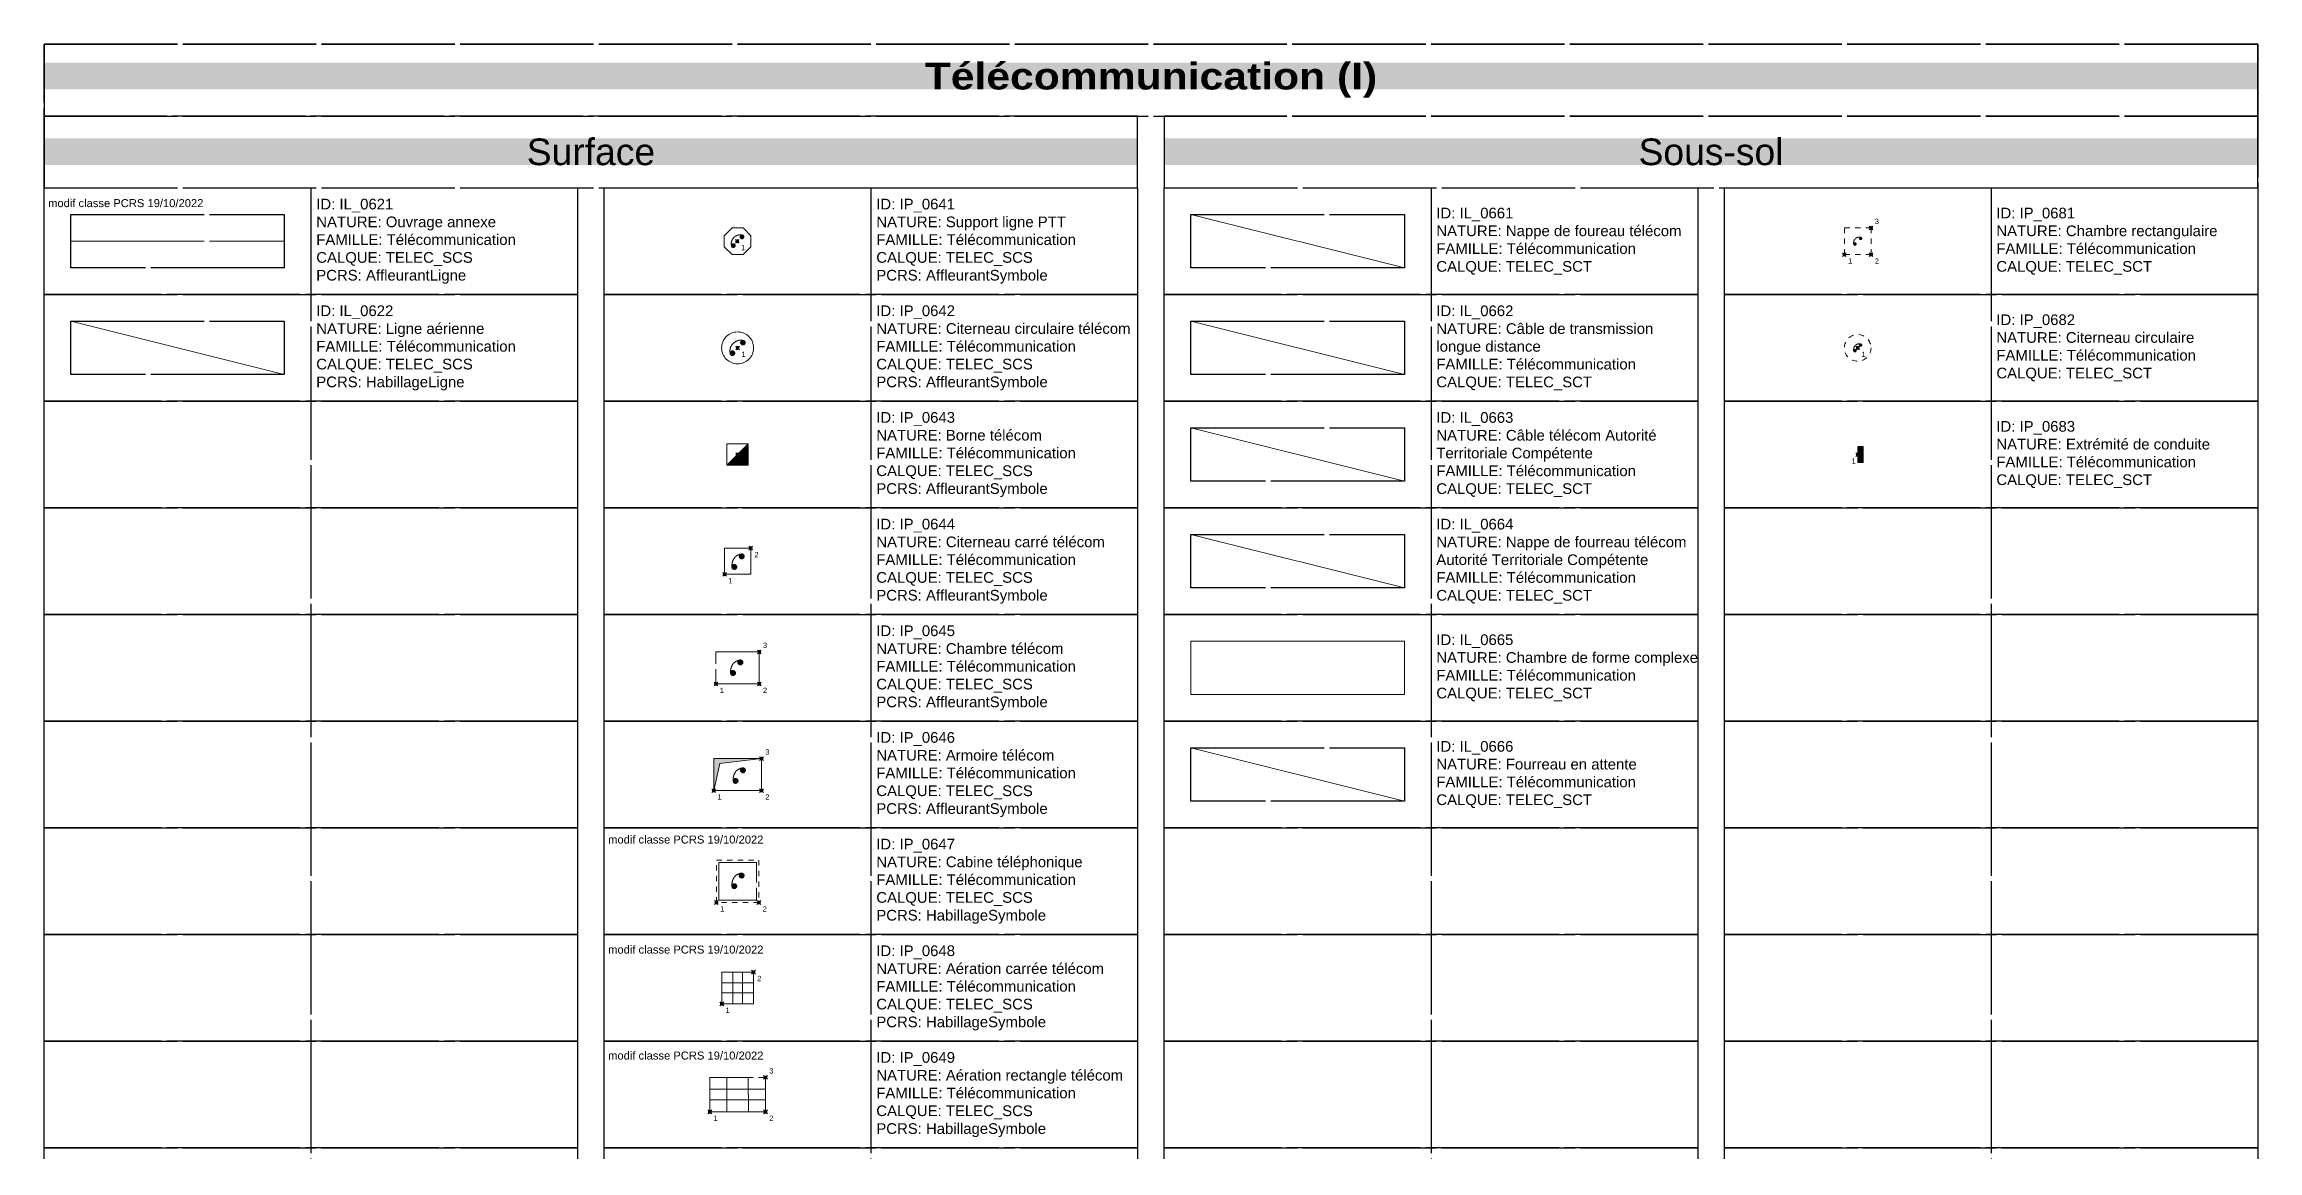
# Model space of a CAD drawing. Header units: metres. Extents: x 3067 to 3319, y 1703 to 1914.
# Drawn here: x 3193.05 to 3234.55, y 1832.51 to 1853.25 of the extents above; entities that cross this region are included whole.
import ezdxf

# ---------------------------------------------------------------- set-up
doc = ezdxf.new("R2010")
doc.units = ezdxf.units.M
for name, pattern in [('IL_0621', [2.5, 2.5, 0]), ('Socle_Continu', [2.5, 2.5, 0]), ('Socle_Discontinu', [0.075, 0.05, -0.025])]:
    doc.linetypes.add(name, pattern=pattern)
doc.layers.get('0').update_dxf_attribs({"lineweight": 30})
for name, color, linetype, lineweight in [('1', 7, 'Socle_Continu', 30), ('2', 7, 'Socle_Continu', 30), ('3_sens et nbr de points', 7, 'Socle_Continu', 5), ('TELEC_SCS', 3, 'Socle_Continu', 13), ('TELEC_SCT', 3, 'Socle_Continu', 13)]:
    doc.layers.add(name, color=color, linetype=linetype, lineweight=lineweight)
doc.styles.get("Standard").update_dxf_attribs({"font": 'arial.ttf'})
doc.linetypes.add('IL_0622', pattern='A,3.5,-0.254,["@",Standard,S=0.254,R=0,X=-0.15,Y=-0.127],-0.254', length=4.008)
doc.linetypes.add('IL_0661', pattern='A,3,-0.1,0.1,-0.1,0.1,-0.381,["|@|",Standard,S=0.254,R=0,X=-0.254,Y=-0.127],-0.381,0.1,-0.1,0.1,-0.1', length=4.562)
doc.linetypes.add('IL_0662', pattern='A,0.5,-0.25,0.5,-0.25,0.5,-0.25,["@",Standard,S=0.254,R=0,X=-0.2,Y=-0.127],-0.25,0.5,-0.25,0.5,-0.25,0.5', length=4.5)
doc.linetypes.add('IL_0663', pattern='A,3,-0.2,0.2,-0.381,["atr",Standard,S=0.254,R=0,X=-0.2,Y=-0.1],-0.381,0.2,-0.2', length=4.562)
doc.linetypes.add('IL_0664', pattern='A,3,-0.2,0.2,-0.508,["|atr|",Standard,S=0.254,R=0,X=-0.35,Y=-0.1],-0.508,0.2,-0.2', length=4.816)
doc.linetypes.add('IL_0665', pattern='A,0.2,0,["/",Standard,S=0.254,R=0,X=0,Y=0]', length=0.2)
doc.linetypes.add('IL_0666', pattern='A,4,-0.254,["| |",Standard,S=0.254,R=0,X=-0.127,Y=-0.1],-0.254', length=4.508)

# ---------------------------------------------------------------- blocks, each defined once
blk = doc.blocks.new('IP_0683')
at = {"layer": 'TELEC_SCT', "linetype": 'Socle_Continu'}
blk.add_hatch(color=256, dxfattribs=at).paths.add_polyline_path([(0.1, 0.15), (0.1, -0.15), (0, -0.15), (0, 0.15)])
for p, q in [((0, -0.15), (0, 0.15)), ((0, 0.15), (0.1, 0.15)), ((0.1, 0.15), (0.1, -0.15)), ((0.1, -0.15), (0, -0.15))]:
    blk.add_line(p, q, dxfattribs=at)
at = {"layer": 'TELEC_SCT', "linetype": 'Socle_Continu', "flags": 9}
for tag, p in [('ID', (0.832, 0.045)), ('NATURE', (0.832, -0.277)), ('FAMILLE', (0.832, -0.598)), ('CALQUE', (0.832, -0.919))]:
    blk.add_attdef(tag, p, '', height=0.2, dxfattribs=at)
blk = doc.blocks.new('IP_0681')
at = {"layer": 'TELEC_SCT', "linetype": 'Socle_Discontinu'}
h = blk.add_hatch(color=256, dxfattribs=at)
edge = h.paths.add_edge_path()
edge.add_ellipse((0.198, 0.197), major_axis=(-0.0164, 0.0164), ratio=1, start_angle=179.0978, end_angle=359.0978, ccw=False)
edge.add_ellipse((0.198, 0.197), major_axis=(0.0164, 0.0164), ratio=1, start_angle=89.0978, end_angle=269.0978, ccw=False)
h = blk.add_hatch(color=256, dxfattribs=at)
edge = h.paths.add_edge_path()
edge.add_ellipse((0.304, 0.303), major_axis=(-0.0164, 0.0164), ratio=1, start_angle=179.1533, end_angle=359.1533, ccw=False)
edge.add_ellipse((0.304, 0.303), major_axis=(-0.0164, 0.0164), ratio=1, start_angle=-0.8467, end_angle=179.1533, ccw=False)
blk.add_lwpolyline([(0, 0), (0.5, 0), (0.5, 0.5), (0, 0.5)], close=True, dxfattribs=at)
for points in [[(0.304, 0.326, 0.04668), (0.283, 0.328, 0.098491), (0.241, 0.32, 0.098491), (0.205, 0.296, 0.098491), (0.181, 0.26, 0.098491), (0.173, 0.218, 0.04668), (0.175, 0.197, 0.098491)], [(0.182, 0.214, 0.003937), (0.182, 0.213, 0.098491), (0.177, 0.206, 0.098491), (0.175, 0.197, 0.098491), (0.177, 0.188, 0.098491), (0.182, 0.181, 0.098491), (0.189, 0.176, 0.098491), (0.198, 0.174, 0.098491), (0.207, 0.176, 0.094518), (0.214, 0.18, 0.098491)], [(0.288, 0.319, 0.003694), (0.287, 0.319, 0.098491), (0.282, 0.312, 0.098491), (0.281, 0.303, 0.098491), (0.282, 0.294, 0.098491), (0.287, 0.287, 0.098491), (0.295, 0.282, 0.098491), (0.304, 0.28, 0.098491), (0.313, 0.282, 0.094763), (0.32, 0.286, 0.098491)], [(0.32, 0.286, 0.003694), (0.32, 0.287, 0.098491), (0.325, 0.294, 0.098491), (0.327, 0.303, 0.098491), (0.325, 0.312, 0.098491), (0.32, 0.319, 0.098491), (0.313, 0.324, 0.098491), (0.304, 0.326, 0.098491), (0.295, 0.324, 0.094763), (0.288, 0.319, 0.098491)]]:
    blk.add_lwpolyline(points, format="xyb", dxfattribs=at)
blk.add_lwpolyline([(0.182, 0.213, 0.098491), (0.177, 0.206, 0.098491), (0.175, 0.197, 0.098491), (0.177, 0.188, 0.098491), (0.182, 0.181, 0.098491), (0.189, 0.176, 0.098491), (0.198, 0.174, 0.098491), (0.207, 0.176, 0.098491), (0.214, 0.181, 0.098491), (0.219, 0.188, 0.098491), (0.221, 0.197, 0.098491), (0.219, 0.206, 0.098491), (0.214, 0.213, 0.098491), (0.207, 0.219, 0.098491), (0.198, 0.22, 0.098491), (0.189, 0.219, 0.098491)], format="xyb", close=True, dxfattribs=at)
at = {"layer": 'TELEC_SCT', "linetype": 'Socle_Discontinu', "flags": 9}
for tag, p in [('ID', (0.943, 0.351)), ('NATURE', (0.943, 0.03)), ('CALQUE', (0.943, -0.612)), ('FAMILLE', (0.943, -0.291))]:
    blk.add_attdef(tag, p, '', height=0.2, dxfattribs=at)
blk = doc.blocks.new('IP_0644')
at = {"layer": 'TELEC_SCS', "linetype": 'Socle_Continu'}
h = blk.add_hatch(color=256, dxfattribs=at)
edge = h.paths.add_edge_path()
edge.add_ellipse((0.183, 0.138), major_axis=(0.0324, 0.0324), ratio=1, start_angle=-44.959, end_angle=135.041, ccw=False)
edge.add_ellipse((0.183, 0.138), major_axis=(0.0324, 0.0324), ratio=1, start_angle=135.041, end_angle=315.041, ccw=False)
h = blk.add_hatch(color=256, dxfattribs=at)
edge = h.paths.add_edge_path()
edge.add_ellipse((0.321, 0.337), major_axis=(-0.0325, 0.0325), ratio=1, start_angle=-134.959, end_angle=45.041, ccw=False)
edge.add_ellipse((0.321, 0.337), major_axis=(0.0325, 0.0325), ratio=1, start_angle=135.041, end_angle=315.041, ccw=False)
at = {"layer": 'TELEC_SCS', "linetype": 'Socle_Continu', "flags": 128}
blk.add_lwpolyline([(0, 0.49), (0.489, 0.49), (0.49, 0), (0, 0)], close=True, dxfattribs=at)
at = {"layer": 'TELEC_SCS', "linetype": 'Socle_Continu'}
for points in [[(0.147, 0.233, 0.062521), (0.136, 0.143, 0.003745), (0.136, 0.138, 0.098491)], [(0.229, 0.138, 0.098311), (0.226, 0.155, 0.098491), (0.216, 0.17, 0.098491), (0.201, 0.18, 0.098491), (0.183, 0.184, 0.098491), (0.166, 0.18, 0.098491), (0.151, 0.17, 0.098491), (0.141, 0.155, 0.098491), (0.138, 0.138, 0.000179), (0.138, 0.138, 0.098491)], [(0.138, 0.138, 0.098311), (0.141, 0.12, 0.098491), (0.151, 0.105, 0.098491), (0.166, 0.095, 0.098491), (0.183, 0.092, 0.098491), (0.201, 0.095, 0.098491), (0.216, 0.105, 0.098491), (0.226, 0.12, 0.098491), (0.229, 0.138, 0.000179), (0.229, 0.138, 0.098491)], [(0.182, 0.306, 0.059478), (0.157, 0.262, 0.035459), (0.147, 0.233, 0.098491)], [(0.239, 0.356, 0.070816), (0.198, 0.325, 0.035655), (0.182, 0.306, 0.098491)], [(0.319, 0.383, 0.060394), (0.262, 0.367, 0.025244), (0.239, 0.356, 0.098491)], [(0.367, 0.337, 0.098311), (0.363, 0.354, 0.098491), (0.354, 0.369, 0.098491), (0.339, 0.379, 0.098491), (0.321, 0.383, 0.098491), (0.303, 0.379, 0.098491), (0.289, 0.369, 0.098491), (0.279, 0.354, 0.098491), (0.275, 0.337, 0.000179), (0.275, 0.337, 0.098491)], [(0.275, 0.337, 0.098311), (0.279, 0.319, 0.098491), (0.289, 0.304, 0.098491), (0.303, 0.294, 0.098491), (0.321, 0.291, 0.098491), (0.339, 0.294, 0.098491), (0.354, 0.304, 0.098491), (0.363, 0.319, 0.098491), (0.367, 0.337, 0.000179), (0.367, 0.337, 0.098491)]]:
    blk.add_lwpolyline(points, format="xyb", dxfattribs=at)
at = {"layer": 'TELEC_SCS', "linetype": 'Socle_Continu', "flags": 9}
for tag, p in [('ID', (0.969, 0.878)), ('NATURE', (0.969, 0.557)), ('FAMILLE', (0.969, 0.236)), ('CALQUE', (0.969, -0.086)), ('PCRS', (0.969, -0.407))]:
    blk.add_attdef(tag, p, '', height=0.2, dxfattribs=at)
blk = doc.blocks.new('IP_0643')
at = {"layer": 'TELEC_SCS', "linetype": 'Socle_Continu'}
blk.add_hatch(color=256, dxfattribs=at).paths.add_polyline_path([(0.2, 0.2), (0.2, -0.2), (-0.2, -0.2)])
at = {"layer": 'TELEC_SCS', "linetype": 'Socle_Continu', "flags": 128}
blk.add_lwpolyline([(0.2, 0.2), (0.2, -0.2), (-0.2, -0.2)], dxfattribs=at)
blk.add_lwpolyline([(0.2, 0.2), (-0.2, 0.2), (-0.2, -0.2)], close=True, dxfattribs=at)
at = {"layer": 'TELEC_SCS', "linetype": 'Socle_Continu', "flags": 9}
for tag, p in [('NATURE', (0.795, 0.264)), ('ID', (0.795, 0.585)), ('FAMILLE', (0.795, -0.058)), ('CALQUE', (0.795, -0.379)), ('PCRS', (0.795, -0.7))]:
    blk.add_attdef(tag, p, '', height=0.2, dxfattribs=at)
blk = doc.blocks.new('IP_0641')
at = {"layer": 'TELEC_SCS', "linetype": 'Socle_Continu'}
h = blk.add_hatch(color=256, dxfattribs=at)
edge = h.paths.add_edge_path()
edge.add_ellipse((0.09, 0.082), major_axis=(0.0254, 0.0254), ratio=1, start_angle=269.1533, end_angle=449.1533, ccw=False)
edge.add_ellipse((0.09, 0.082), major_axis=(0.0254, 0.0254), ratio=1, start_angle=89.1533, end_angle=269.1533, ccw=False)
h = blk.add_hatch(color=256, dxfattribs=at)
edge = h.paths.add_edge_path()
edge.add_ellipse((-0.074, -0.082), major_axis=(0.0254, 0.0254), ratio=1, start_angle=269.0978, end_angle=449.0978, ccw=False)
edge.add_ellipse((-0.074, -0.082), major_axis=(0.0254, 0.0254), ratio=1, start_angle=89.0978, end_angle=269.0978, ccw=False)
at = {"layer": 'TELEC_SCS', "linetype": 'Socle_Continu', "flags": 128}
blk.add_lwpolyline([(0.109, -0.25), (0.257, -0.102), (0.257, 0.102), (0.109, 0.25), (-0.094, 0.25), (-0.243, 0.102), (-0.243, -0.102), (-0.094, -0.25)], close=True, dxfattribs=at)
at = {"layer": 'TELEC_SCS', "linetype": 'Socle_Continu'}
for points in [[(0.09, 0.118, 0.04668), (0.058, 0.121, 0.098491), (-0.007, 0.108, 0.098491), (-0.063, 0.071, 0.098491), (-0.1, 0.015, 0.098491), (-0.113, -0.05, 0.04668), (-0.11, -0.082, 0.098491)], [(0.065, 0.108, 0.003694), (0.065, 0.107, 0.098491), (0.057, 0.096, 0.098491), (0.054, 0.082, 0.098491), (0.057, 0.068, 0.098491), (0.065, 0.057, 0.098491), (0.076, 0.049, 0.098491), (0.09, 0.046, 0.098491), (0.104, 0.049, 0.094763), (0.115, 0.056, 0.098491)], [(0.115, 0.056, 0.003694), (0.115, 0.057, 0.098491), (0.123, 0.068, 0.098491), (0.126, 0.082, 0.098491), (0.123, 0.096, 0.098491), (0.115, 0.107, 0.098491), (0.104, 0.115, 0.098491), (0.09, 0.118, 0.098491), (0.076, 0.115, 0.094763), (0.065, 0.108, 0.098491)], [(-0.099, -0.056, 0.003937), (-0.1, -0.057, 0.098491), (-0.107, -0.068, 0.098491), (-0.11, -0.082, 0.098491), (-0.107, -0.096, 0.098491), (-0.1, -0.107, 0.098491), (-0.088, -0.115, 0.098491), (-0.074, -0.118, 0.098491), (-0.06, -0.115, 0.094518), (-0.049, -0.108, 0.098491)], [(-0.049, -0.108, 0.003937), (-0.049, -0.107, 0.098491), (-0.041, -0.096, 0.098491), (-0.038, -0.082, 0.098491), (-0.041, -0.068, 0.098491), (-0.049, -0.057, 0.098491), (-0.06, -0.049, 0.098491), (-0.074, -0.046, 0.098491), (-0.088, -0.049, 0.094518), (-0.099, -0.056, 0.098491)]]:
    blk.add_lwpolyline(points, format="xyb", dxfattribs=at)
at = {"layer": 'TELEC_SCS', "linetype": 'Socle_Continu', "flags": 9}
for tag, p in [('NATURE', (0.795, 0.248)), ('ID', (0.795, 0.57)), ('FAMILLE', (0.795, -0.073)), ('CALQUE', (0.795, -0.394)), ('PCRS', (0.795, -0.715))]:
    blk.add_attdef(tag, p, '', height=0.2, dxfattribs=at)
blk = doc.blocks.new('IP_0642')
at = {"layer": 'TELEC_SCS', "linetype": 'Socle_Continu'}
h = blk.add_hatch(color=256, dxfattribs=at)
edge = h.paths.add_edge_path()
edge.add_ellipse((0.099, 0.098), major_axis=(-0.0305, 0.0305), ratio=1, start_angle=179.1533, end_angle=359.1533, ccw=False)
edge.add_ellipse((0.099, 0.098), major_axis=(-0.0305, 0.0305), ratio=1, start_angle=-0.8467, end_angle=179.1533, ccw=False)
h = blk.add_hatch(color=256, dxfattribs=at)
edge = h.paths.add_edge_path()
edge.add_ellipse((-0.097, -0.098), major_axis=(-0.0305, 0.0305), ratio=1, start_angle=179.0978, end_angle=359.0978, ccw=False)
edge.add_ellipse((-0.097, -0.098), major_axis=(0.0305, 0.0305), ratio=1, start_angle=89.0978, end_angle=269.0978, ccw=False)
for points in [[(0.099, 0.142, 0.04668), (0.061, 0.145, 0.098491), (-0.017, 0.129, 0.098491), (-0.084, 0.085, 0.098491), (-0.129, 0.018, 0.098491), (-0.144, -0.06, 0.04668), (-0.141, -0.098, 0.098491)], [(0.069, 0.129, 0.003694), (0.069, 0.129, 0.098491), (0.06, 0.115, 0.098491), (0.056, 0.098, 0.098491), (0.06, 0.082, 0.098491), (0.069, 0.068, 0.098491), (0.083, 0.059, 0.098491), (0.099, 0.055, 0.098491), (0.116, 0.059, 0.094763), (0.129, 0.068, 0.098491)], [(0.129, 0.068, 0.003694), (0.13, 0.068, 0.098491), (0.139, 0.082, 0.098491), (0.142, 0.098, 0.098491), (0.139, 0.115, 0.098491), (0.13, 0.129, 0.098491), (0.116, 0.138, 0.098491), (0.099, 0.142, 0.098491), (0.083, 0.138, 0.094763), (0.069, 0.129, 0.098491)], [(-0.127, -0.068, 0.003937), (-0.128, -0.068, 0.098491), (-0.137, -0.082, 0.098491), (-0.141, -0.098, 0.098491), (-0.137, -0.115, 0.098491), (-0.128, -0.129, 0.098491), (-0.114, -0.138, 0.098491), (-0.097, -0.142, 0.098491), (-0.081, -0.138, 0.094518), (-0.068, -0.129, 0.098491)]]:
    blk.add_lwpolyline(points, format="xyb", dxfattribs=at)
blk.add_lwpolyline([(-0.128, -0.068, 0.098491), (-0.137, -0.082, 0.098491), (-0.141, -0.098, 0.098491), (-0.137, -0.115, 0.098491), (-0.128, -0.129, 0.098491), (-0.114, -0.138, 0.098491), (-0.097, -0.142, 0.098491), (-0.081, -0.138, 0.098491), (-0.067, -0.129, 0.098491), (-0.058, -0.115, 0.098491), (-0.054, -0.098, 0.098491), (-0.058, -0.082, 0.098491), (-0.067, -0.068, 0.098491), (-0.081, -0.059, 0.098491), (-0.097, -0.055, 0.098491), (-0.114, -0.059, 0.098491)], format="xyb", close=True, dxfattribs=at)
blk.add_circle((0, 0), 0.3, dxfattribs=at)
at = {"layer": 'TELEC_SCS', "linetype": 'Socle_Continu', "flags": 9}
for tag, p in [('NATURE', (0.745, 0.29)), ('ID', (0.745, 0.611)), ('FAMILLE', (0.745, -0.031)), ('CALQUE', (0.745, -0.352)), ('PCRS', (0.745, -0.674))]:
    blk.add_attdef(tag, p, '', height=0.2, dxfattribs=at)
blk = doc.blocks.new('IP_0645')
at = {"layer": 'TELEC_SCS', "linetype": 'Socle_Continu'}
h = blk.add_hatch(color=256, dxfattribs=at)
edge = h.paths.add_edge_path()
edge.add_ellipse((0.458, 0.403), major_axis=(-0.0325, 0.0325), ratio=1, start_angle=-134.959, end_angle=45.041, ccw=False)
edge.add_ellipse((0.458, 0.403), major_axis=(0.0325, 0.0325), ratio=1, start_angle=135.041, end_angle=315.041, ccw=False)
h = blk.add_hatch(color=256, dxfattribs=at)
edge = h.paths.add_edge_path()
edge.add_ellipse((0.32, 0.204), major_axis=(0.0324, 0.0324), ratio=1, start_angle=-44.959, end_angle=135.041, ccw=False)
edge.add_ellipse((0.32, 0.204), major_axis=(0.0324, 0.0324), ratio=1, start_angle=135.041, end_angle=315.041, ccw=False)
at = {"layer": 'TELEC_SCS', "linetype": 'Socle_Continu', "flags": 128}
blk.add_lwpolyline([(0, 0.6), (0.812, 0.6), (0.812, 0), (0, 0)], close=True, dxfattribs=at)
at = {"layer": 'TELEC_SCS', "linetype": 'Socle_Continu'}
for points in [[(0.376, 0.422, 0.070816), (0.335, 0.392, 0.035655), (0.318, 0.373, 0.098491)], [(0.456, 0.449, 0.060394), (0.398, 0.433, 0.025244), (0.376, 0.422, 0.098491)], [(0.504, 0.403, 0.098311), (0.5, 0.421, 0.098491), (0.49, 0.436, 0.098491), (0.475, 0.446, 0.098491), (0.458, 0.449, 0.098491), (0.44, 0.446, 0.098491), (0.425, 0.436, 0.098491), (0.415, 0.421, 0.098491), (0.412, 0.403, 0.000179), (0.412, 0.403, 0.098491)], [(0.284, 0.3, 0.062521), (0.273, 0.21, 0.003745), (0.273, 0.204, 0.098491)], [(0.366, 0.204, 0.098311), (0.363, 0.222, 0.098491), (0.353, 0.237, 0.098491), (0.338, 0.247, 0.098491), (0.32, 0.25, 0.098491), (0.303, 0.247, 0.098491), (0.288, 0.237, 0.098491), (0.278, 0.222, 0.098491), (0.274, 0.204, 0.000179), (0.274, 0.204, 0.098491)], [(0.274, 0.204, 0.098311), (0.278, 0.187, 0.098491), (0.288, 0.172, 0.098491), (0.303, 0.162, 0.098491), (0.32, 0.159, 0.098491), (0.338, 0.162, 0.098491), (0.353, 0.172, 0.098491), (0.363, 0.187, 0.098491), (0.366, 0.204, 0.000179), (0.366, 0.204, 0.098491)], [(0.318, 0.373, 0.059478), (0.294, 0.329, 0.035459), (0.284, 0.3, 0.098491)], [(0.412, 0.403, 0.098311), (0.415, 0.386, 0.098491), (0.425, 0.371, 0.098491), (0.44, 0.361, 0.098491), (0.458, 0.357, 0.098491), (0.475, 0.361, 0.098491), (0.49, 0.371, 0.098491), (0.5, 0.386, 0.098491), (0.504, 0.403, 0.000179), (0.504, 0.403, 0.098491)]]:
    blk.add_lwpolyline(points, format="xyb", dxfattribs=at)
at = {"layer": 'TELEC_SCS', "linetype": 'Socle_Continu', "flags": 9}
for tag, p in [('NATURE', (1.139, 0.63)), ('ID', (1.139, 0.951)), ('FAMILLE', (1.139, 0.309)), ('CALQUE', (1.139, -0.012)), ('PCRS', (1.139, -0.334))]:
    blk.add_attdef(tag, p, '', height=0.2, dxfattribs=at)
blk = doc.blocks.new('IP_0646')
at = {"layer": 'TELEC_SCS', "linetype": 'Socle_Continu'}
blk.add_hatch(color=256, dxfattribs=at).paths.add_polyline_path([(0, 0), (0, 0.6), (0.895, 0.6), (0.112, 0.505)])
h = blk.add_hatch(color=256, dxfattribs=at)
edge = h.paths.add_edge_path()
edge.add_ellipse((0.546, 0.381), major_axis=(-0.0325, 0.0325), ratio=1, start_angle=-134.959, end_angle=45.041, ccw=False)
edge.add_ellipse((0.546, 0.381), major_axis=(0.0325, 0.0325), ratio=1, start_angle=135.041, end_angle=315.041, ccw=False)
h = blk.add_hatch(color=256, dxfattribs=at)
edge = h.paths.add_edge_path()
edge.add_ellipse((0.409, 0.182), major_axis=(0.0324, 0.0324), ratio=1, start_angle=-44.959, end_angle=135.041, ccw=False)
edge.add_ellipse((0.409, 0.182), major_axis=(0.0324, 0.0324), ratio=1, start_angle=135.041, end_angle=315.041, ccw=False)
at = {"layer": 'TELEC_SCS', "linetype": 'Socle_Continu', "flags": 128}
blk.add_lwpolyline([(0, 0.6), (0.895, 0.6), (0.895, 0), (0, 0)], close=True, dxfattribs=at)
at = {"layer": 'TELEC_SCS', "linetype": 'Socle_Continu'}
blk.add_lwpolyline([(0, 0), (0, 0.6), (0.895, 0.6), (0.112, 0.505)], close=True, dxfattribs=at)
for points in [[(0.545, 0.427, 0.060394), (0.487, 0.411, 0.025244), (0.464, 0.4, 0.098491)], [(0.592, 0.381, 0.098311), (0.589, 0.398, 0.098491), (0.579, 0.413, 0.098491), (0.564, 0.423, 0.098491), (0.546, 0.427, 0.098491), (0.529, 0.423, 0.098491), (0.514, 0.413, 0.098491), (0.504, 0.398, 0.098491), (0.501, 0.381, 0.000179), (0.501, 0.381, 0.098491)], [(0.373, 0.277, 0.062521), (0.361, 0.187, 0.003745), (0.361, 0.182, 0.098491)], [(0.455, 0.182, 0.098311), (0.451, 0.199, 0.098491), (0.441, 0.214, 0.098491), (0.426, 0.224, 0.098491), (0.409, 0.228, 0.098491), (0.391, 0.224, 0.098491), (0.376, 0.214, 0.098491), (0.366, 0.199, 0.098491), (0.363, 0.182, 0.000179), (0.363, 0.182, 0.098491)], [(0.363, 0.182, 0.098311), (0.366, 0.164, 0.098491), (0.376, 0.149, 0.098491), (0.391, 0.14, 0.098491), (0.409, 0.136, 0.098491), (0.426, 0.14, 0.098491), (0.441, 0.149, 0.098491), (0.451, 0.164, 0.098491), (0.455, 0.182, 0.000179), (0.455, 0.182, 0.098491)], [(0.407, 0.35, 0.059478), (0.382, 0.306, 0.035459), (0.373, 0.277, 0.098491)], [(0.464, 0.4, 0.070816), (0.424, 0.37, 0.035655), (0.407, 0.35, 0.098491)], [(0.501, 0.381, 0.098311), (0.504, 0.363, 0.098491), (0.514, 0.348, 0.098491), (0.529, 0.338, 0.098491), (0.546, 0.335, 0.098491), (0.564, 0.338, 0.098491), (0.579, 0.348, 0.098491), (0.589, 0.363, 0.098491), (0.592, 0.381, 0.000179), (0.592, 0.381, 0.098491)]]:
    blk.add_lwpolyline(points, format="xyb", dxfattribs=at)
at = {"layer": 'TELEC_SCS', "linetype": 'Socle_Continu', "flags": 9}
for tag, p in [('ID', (1.216, 0.933)), ('NATURE', (1.216, 0.612)), ('FAMILLE', (1.216, 0.291)), ('CALQUE', (1.216, -0.031)), ('PCRS', (1.216, -0.352))]:
    blk.add_attdef(tag, p, '', height=0.2, dxfattribs=at)
blk = doc.blocks.new('IP_0682')
at = {"layer": 'TELEC_SCT', "linetype": 'Socle_Discontinu'}
h = blk.add_hatch(color=256, dxfattribs=at)
edge = h.paths.add_edge_path()
edge.add_ellipse((0.053, 0.053), major_axis=(-0.0164, 0.0164), ratio=1, start_angle=179.1533, end_angle=359.1533, ccw=False)
edge.add_ellipse((0.053, 0.053), major_axis=(-0.0164, 0.0164), ratio=1, start_angle=-0.8467, end_angle=179.1533, ccw=False)
h = blk.add_hatch(color=256, dxfattribs=at)
edge = h.paths.add_edge_path()
edge.add_ellipse((-0.052, -0.053), major_axis=(-0.0164, 0.0164), ratio=1, start_angle=179.0978, end_angle=359.0978, ccw=False)
edge.add_ellipse((-0.052, -0.053), major_axis=(0.0164, 0.0164), ratio=1, start_angle=89.0978, end_angle=269.0978, ccw=False)
for points in [[(0.053, 0.076, 0.04668), (0.033, 0.078, 0.098491), (-0.009, 0.07, 0.098491), (-0.045, 0.046, 0.098491), (-0.069, 0.01, 0.098491), (-0.077, -0.032, 0.04668), (-0.076, -0.053, 0.098491)], [(0.037, 0.069, 0.003694), (0.037, 0.069, 0.098491), (0.032, 0.062, 0.098491), (0.03, 0.053, 0.098491), (0.032, 0.044, 0.098491), (0.037, 0.037, 0.098491), (0.045, 0.032, 0.098491), (0.053, 0.03, 0.098491), (0.062, 0.032, 0.094763), (0.069, 0.036, 0.098491)], [(0.069, 0.036, 0.003694), (0.07, 0.037, 0.098491), (0.075, 0.044, 0.098491), (0.076, 0.053, 0.098491), (0.075, 0.062, 0.098491), (0.07, 0.069, 0.098491), (0.062, 0.074, 0.098491), (0.053, 0.076, 0.098491), (0.045, 0.074, 0.094763), (0.037, 0.069, 0.098491)], [(-0.068, -0.036, 0.003937), (-0.069, -0.037, 0.098491), (-0.074, -0.044, 0.098491), (-0.076, -0.053, 0.098491), (-0.074, -0.062, 0.098491), (-0.069, -0.069, 0.098491), (-0.061, -0.074, 0.098491), (-0.052, -0.076, 0.098491), (-0.044, -0.074, 0.094518), (-0.036, -0.07, 0.098491)]]:
    blk.add_lwpolyline(points, format="xyb", dxfattribs=at)
blk.add_lwpolyline([(-0.069, -0.037, 0.098491), (-0.074, -0.044, 0.098491), (-0.076, -0.053, 0.098491), (-0.074, -0.062, 0.098491), (-0.069, -0.069, 0.098491), (-0.061, -0.074, 0.098491), (-0.052, -0.076, 0.098491), (-0.044, -0.074, 0.098491), (-0.036, -0.069, 0.098491), (-0.031, -0.062, 0.098491), (-0.029, -0.053, 0.098491), (-0.031, -0.044, 0.098491), (-0.036, -0.037, 0.098491), (-0.044, -0.031, 0.098491), (-0.052, -0.03, 0.098491), (-0.061, -0.031, 0.098491)], format="xyb", close=True, dxfattribs=at)
blk.add_circle((0, 0), 0.25, dxfattribs=at)
at = {"layer": 'TELEC_SCT', "linetype": 'Socle_Discontinu', "flags": 9}
for tag, p in [('ID', (0.727, 0.082)), ('NATURE', (0.727, -0.239)), ('FAMILLE', (0.727, -0.561)), ('CALQUE', (0.727, -0.882))]:
    blk.add_attdef(tag, p, '', height=0.2, dxfattribs=at)
blk = doc.blocks.new('IP_0647')
at = {"layer": 'TELEC_SCS', "linetype": 'Socle_Continu'}
h = blk.add_hatch(color=256, dxfattribs=at)
edge = h.paths.add_edge_path()
edge.add_ellipse((0.474, 0.505), major_axis=(-0.0325, 0.0325), ratio=1, start_angle=-134.959, end_angle=45.041, ccw=False)
edge.add_ellipse((0.474, 0.505), major_axis=(0.0325, 0.0325), ratio=1, start_angle=135.041, end_angle=315.041, ccw=False)
h = blk.add_hatch(color=256, dxfattribs=at)
edge = h.paths.add_edge_path()
edge.add_ellipse((0.336, 0.306), major_axis=(0.0324, 0.0324), ratio=1, start_angle=-44.959, end_angle=135.041, ccw=False)
edge.add_ellipse((0.336, 0.306), major_axis=(0.0324, 0.0324), ratio=1, start_angle=135.041, end_angle=315.041, ccw=False)
at = {"layer": 'TELEC_SCS', "linetype": 'Socle_Discontinu'}
blk.add_lwpolyline([(0, 0.796), (0.796, 0.796), (0.796, 0), (0, 0)], close=True, dxfattribs=at)
at = {"layer": 'TELEC_SCS', "linetype": 'Socle_Continu', "flags": 128}
blk.add_lwpolyline([(0.752, 0.044), (0.044, 0.044), (0.044, 0.752), (0.752, 0.752)], close=True, dxfattribs=at)
at = {"layer": 'TELEC_SCS', "linetype": 'Socle_Continu'}
for points in [[(0.334, 0.474, 0.059478), (0.309, 0.43, 0.035459), (0.3, 0.401, 0.098491)], [(0.391, 0.524, 0.070816), (0.351, 0.493, 0.035655), (0.334, 0.474, 0.098491)], [(0.472, 0.55, 0.060394), (0.414, 0.534, 0.025244), (0.391, 0.524, 0.098491)], [(0.519, 0.505, 0.098311), (0.516, 0.522, 0.098491), (0.506, 0.537, 0.098491), (0.491, 0.547, 0.098491), (0.474, 0.55, 0.098491), (0.456, 0.547, 0.098491), (0.441, 0.537, 0.098491), (0.431, 0.522, 0.098491), (0.428, 0.505, 0.000179), (0.428, 0.505, 0.098491)], [(0.428, 0.505, 0.098311), (0.431, 0.487, 0.098491), (0.441, 0.472, 0.098491), (0.456, 0.462, 0.098491), (0.474, 0.459, 0.098491), (0.491, 0.462, 0.098491), (0.506, 0.472, 0.098491), (0.516, 0.487, 0.098491), (0.519, 0.505, 0.000179), (0.519, 0.505, 0.098491)], [(0.3, 0.401, 0.062521), (0.289, 0.311, 0.003745), (0.289, 0.306, 0.098491)], [(0.382, 0.306, 0.098311), (0.378, 0.323, 0.098491), (0.368, 0.338, 0.098491), (0.354, 0.348, 0.098491), (0.336, 0.351, 0.098491), (0.318, 0.348, 0.098491), (0.304, 0.338, 0.098491), (0.294, 0.323, 0.098491), (0.29, 0.306, 0.000179), (0.29, 0.306, 0.098491)], [(0.29, 0.306, 0.098311), (0.294, 0.288, 0.098491), (0.304, 0.273, 0.098491), (0.318, 0.263, 0.098491), (0.336, 0.26, 0.098491), (0.354, 0.263, 0.098491), (0.368, 0.273, 0.098491), (0.378, 0.288, 0.098491), (0.382, 0.306, 0.000179), (0.382, 0.306, 0.098491)]]:
    blk.add_lwpolyline(points, format="xyb", dxfattribs=at)
at = {"layer": 'TELEC_SCS', "linetype": 'Socle_Continu', "flags": 9}
for tag, p in [('NATURE', (1.171, 0.701)), ('ID', (1.171, 1.022)), ('FAMILLE', (1.171, 0.38)), ('CALQUE', (1.171, 0.058)), ('PCRS', (1.171, -0.263))]:
    blk.add_attdef(tag, p, '', height=0.2, dxfattribs=at)
blk = doc.blocks.new('IP_0648')
at = {"layer": 'TELEC_SCS', "linetype": 'Socle_Continu'}
for p, q in [((0.204, 0.594), (0.204, 0)), ((0.39, 0), (0.389, 0.594)), ((0.593, 0.39), (0, 0.39)), ((0, 0.204), (0.593, 0.205))]:
    blk.add_line(p, q, dxfattribs=at)
at = {"layer": 'TELEC_SCS', "linetype": 'Socle_Continu', "flags": 128}
blk.add_lwpolyline([(0.594, 0), (0, 0), (0, 0.594), (0.593, 0.594)], close=True, dxfattribs=at)
at = {"layer": 'TELEC_SCS', "linetype": 'Socle_Continu', "flags": 9}
for tag, p in [('NATURE', (1.022, 0.638)), ('ID', (1.022, 0.959)), ('FAMILLE', (1.022, 0.317)), ('CALQUE', (1.022, -0.005)), ('PCRS', (1.022, -0.326))]:
    blk.add_attdef(tag, p, '', height=0.2, dxfattribs=at)
blk = doc.blocks.new('IP_0649')
at = {"layer": 'TELEC_SCS', "linetype": 'Socle_Continu'}
for p, q in [((1.044, 0.424), (0, 0.423)), ((0.321, 0.645), (0.322, 0)), ((0.723, 0.001), (0.722, 0.645)), ((0, 0.222), (1.044, 0.222))]:
    blk.add_line(p, q, dxfattribs=at)
at = {"layer": 'TELEC_SCS', "linetype": 'Socle_Continu', "flags": 128}
blk.add_lwpolyline([(1.044, 0.001), (0, 0), (-0.001, 0.644), (1.044, 0.645)], close=True, dxfattribs=at)
at = {"layer": 'TELEC_SCS', "linetype": 'Socle_Continu', "flags": 9}
for tag, p in [('NATURE', (1.456, 0.645)), ('ID', (1.456, 0.967)), ('FAMILLE', (1.456, 0.324)), ('CALQUE', (1.456, 0.003)), ('PCRS', (1.456, -0.319))]:
    blk.add_attdef(tag, p, '', height=0.2, dxfattribs=at)

msp = doc.modelspace()

# ---------------------------------------------------------------- linework, layer by layer
at = {"linetype": 'Socle_Continu'}
for p, q in [((3198.049, 1850.56), (3198.049, 1810.56)), ((3208.549, 1850.56), (3208.549, 1810.56)), ((3219.049, 1850.56), (3219.049, 1810.56)), ((3229.549, 1850.56), (3229.549, 1810.56))]:
    msp.add_line(p, q, dxfattribs=at)
for points in [[(3193.049, 1851.906), (3234.549, 1851.906), (3234.549, 1853.253), (3193.049, 1853.253)], [(3193.049, 1850.56), (3213.549, 1850.56), (3213.549, 1851.906), (3193.049, 1851.906)], [(3214.049, 1850.56), (3234.549, 1850.56), (3234.549, 1851.906), (3214.049, 1851.906)], [(3203.549, 1850.56), (3213.549, 1850.56), (3213.549, 1848.56), (3203.549, 1848.56)], [(3214.049, 1850.56), (3224.049, 1850.56), (3224.049, 1848.56), (3214.049, 1848.56)], [(3224.549, 1850.56), (3234.549, 1850.56), (3234.549, 1848.56), (3224.549, 1848.56)], [(3193.049, 1848.56), (3203.049, 1848.56), (3203.049, 1846.56), (3193.049, 1846.56)], [(3203.549, 1848.56), (3213.549, 1848.56), (3213.549, 1846.56), (3203.549, 1846.56)], [(3214.049, 1848.56), (3224.049, 1848.56), (3224.049, 1846.56), (3214.049, 1846.56)], [(3224.549, 1848.56), (3234.549, 1848.56), (3234.549, 1846.56), (3224.549, 1846.56)], [(3193.049, 1846.56), (3203.049, 1846.56), (3203.049, 1844.56), (3193.049, 1844.56)], [(3203.549, 1846.56), (3213.549, 1846.56), (3213.549, 1844.56), (3203.549, 1844.56)], [(3214.049, 1846.56), (3224.049, 1846.56), (3224.049, 1844.56), (3214.049, 1844.56)], [(3224.549, 1846.56), (3234.549, 1846.56), (3234.549, 1844.56), (3224.549, 1844.56)], [(3193.049, 1844.56), (3203.049, 1844.56), (3203.049, 1842.56), (3193.049, 1842.56)], [(3203.549, 1844.56), (3213.549, 1844.56), (3213.549, 1842.56), (3203.549, 1842.56)], [(3214.049, 1844.56), (3224.049, 1844.56), (3224.049, 1842.56), (3214.049, 1842.56)], [(3224.549, 1844.56), (3234.549, 1844.56), (3234.549, 1842.56), (3224.549, 1842.56)], [(3193.049, 1842.56), (3203.049, 1842.56), (3203.049, 1840.56), (3193.049, 1840.56)], [(3203.549, 1842.56), (3213.549, 1842.56), (3213.549, 1840.56), (3203.549, 1840.56)], [(3214.049, 1842.56), (3224.049, 1842.56), (3224.049, 1840.56), (3214.049, 1840.56)], [(3224.549, 1842.56), (3234.549, 1842.56), (3234.549, 1840.56), (3224.549, 1840.56)], [(3193.049, 1840.56), (3203.049, 1840.56), (3203.049, 1838.56), (3193.049, 1838.56)], [(3203.549, 1840.56), (3213.549, 1840.56), (3213.549, 1838.56), (3203.549, 1838.56)], [(3214.049, 1840.56), (3224.049, 1840.56), (3224.049, 1838.56), (3214.049, 1838.56)], [(3224.549, 1840.56), (3234.549, 1840.56), (3234.549, 1838.56), (3224.549, 1838.56)], [(3193.049, 1838.56), (3203.049, 1838.56), (3203.049, 1836.56), (3193.049, 1836.56)], [(3214.049, 1838.56), (3224.049, 1838.56), (3224.049, 1836.56), (3214.049, 1836.56)], [(3224.549, 1838.56), (3234.549, 1838.56), (3234.549, 1836.56), (3224.549, 1836.56)], [(3193.049, 1836.56), (3203.049, 1836.56), (3203.049, 1834.56), (3193.049, 1834.56)], [(3214.049, 1836.56), (3224.049, 1836.56), (3224.049, 1834.56), (3214.049, 1834.56)], [(3224.549, 1836.56), (3234.549, 1836.56), (3234.549, 1834.56), (3224.549, 1834.56)], [(3193.049, 1834.56), (3203.049, 1834.56), (3203.049, 1832.56), (3193.049, 1832.56)], [(3214.049, 1834.56), (3224.049, 1834.56), (3224.049, 1832.56), (3214.049, 1832.56)], [(3224.549, 1834.56), (3234.549, 1834.56), (3234.549, 1832.56), (3224.549, 1832.56)], [(3193.049, 1832.56), (3203.049, 1832.56), (3203.049, 1830.56), (3193.049, 1830.56)], [(3214.049, 1832.56), (3224.049, 1832.56), (3224.049, 1830.56), (3214.049, 1830.56)], [(3224.549, 1832.56), (3234.549, 1832.56), (3234.549, 1830.56), (3224.549, 1830.56)]]:
    msp.add_lwpolyline(points, close=True, dxfattribs=at)
at = {"color": 231, "linetype": 'Socle_Continu'}
for points in [[(3193.049, 1850.56), (3203.049, 1850.56), (3203.049, 1848.56), (3193.049, 1848.56)], [(3203.549, 1838.56), (3213.549, 1838.56), (3213.549, 1836.56), (3203.549, 1836.56)], [(3203.549, 1836.56), (3213.549, 1836.56), (3213.549, 1834.56), (3203.549, 1834.56)], [(3203.549, 1834.56), (3213.549, 1834.56), (3213.549, 1832.56), (3203.549, 1832.56)], [(3203.549, 1832.56), (3213.549, 1832.56), (3213.549, 1830.56), (3203.549, 1830.56)]]:
    msp.add_lwpolyline(points, close=True, dxfattribs=at)
at = {"layer": '1', "color": 3, "linetype": 'Socle_Continu'}
msp.add_lwpolyline([(3193.049, 1853.253), (3234.549, 1853.253), (3234.549, 1810.56), (3193.049, 1810.56)], close=True, dxfattribs=at)
at = {"layer": '2', "linetype": 'Socle_Continu'}
for points in [[(3193.549, 1850.06), (3197.549, 1850.06), (3197.549, 1849.06), (3193.549, 1849.06)], [(3214.549, 1850.06), (3218.549, 1850.06), (3218.549, 1849.06), (3214.549, 1849.06)], [(3193.549, 1848.06), (3197.549, 1848.06), (3197.549, 1847.06), (3193.549, 1847.06)], [(3214.549, 1848.06), (3218.549, 1848.06), (3218.549, 1847.06), (3214.549, 1847.06)], [(3214.549, 1846.06), (3218.549, 1846.06), (3218.549, 1845.06), (3214.549, 1845.06)], [(3214.549, 1844.06), (3218.549, 1844.06), (3218.549, 1843.06), (3214.549, 1843.06)], [(3214.549, 1840.06), (3218.549, 1840.06), (3218.549, 1839.06), (3214.549, 1839.06)]]:
    msp.add_lwpolyline(points, close=True, dxfattribs=at)
at = {"layer": '3_sens et nbr de points', "linetype": 'Socle_Continu'}
for p, q in [((3227.264, 1849.845), (3227.335, 1849.774)), ((3227.264, 1849.845), (3227.335, 1849.774)), ((3227.264, 1849.774), (3227.335, 1849.845)), ((3206.007, 1849.595), (3206.078, 1849.524)), ((3206.007, 1849.595), (3206.078, 1849.524)), ((3206.007, 1849.524), (3206.078, 1849.595)), ((3226.764, 1849.345), (3226.834, 1849.274)), ((3226.764, 1849.345), (3226.834, 1849.274)), ((3226.764, 1849.274), (3226.834, 1849.345)), ((3227.264, 1849.345), (3227.335, 1849.274)), ((3227.264, 1849.345), (3227.335, 1849.274)), ((3227.264, 1849.274), (3227.335, 1849.345)), ((3206.014, 1847.595), (3206.085, 1847.524)), ((3206.014, 1847.595), (3206.085, 1847.524)), ((3206.014, 1847.524), (3206.085, 1847.595)), ((3227.014, 1847.595), (3227.085, 1847.524)), ((3227.014, 1847.595), (3227.085, 1847.524)), ((3227.014, 1847.524), (3227.085, 1847.595)), ((3206.014, 1845.595), (3206.085, 1845.524)), ((3206.014, 1845.595), (3206.085, 1845.524)), ((3206.014, 1845.524), (3206.085, 1845.595)), ((3227.014, 1845.595), (3227.085, 1845.524)), ((3227.014, 1845.595), (3227.085, 1845.524)), ((3227.014, 1845.524), (3227.085, 1845.595)), ((3206.258, 1843.84), (3206.329, 1843.769)), ((3206.258, 1843.84), (3206.329, 1843.769)), ((3206.258, 1843.769), (3206.329, 1843.84)), ((3205.769, 1843.35), (3205.84, 1843.279)), ((3205.769, 1843.35), (3205.84, 1843.279)), ((3205.769, 1843.279), (3205.84, 1843.35)), ((3206.419, 1841.895), (3206.49, 1841.825)), ((3206.419, 1841.895), (3206.49, 1841.825)), ((3206.419, 1841.825), (3206.49, 1841.895)), ((3205.608, 1841.295), (3205.679, 1841.224)), ((3205.608, 1841.295), (3205.679, 1841.224)), ((3205.608, 1841.224), (3205.679, 1841.295)), ((3206.419, 1841.295), (3206.49, 1841.225)), ((3206.419, 1841.225), (3206.49, 1841.295)), ((3206.461, 1839.895), (3206.532, 1839.825)), ((3206.461, 1839.895), (3206.532, 1839.825)), ((3206.461, 1839.825), (3206.532, 1839.895)), ((3205.566, 1839.295), (3205.637, 1839.224)), ((3205.566, 1839.295), (3205.637, 1839.224)), ((3205.566, 1839.224), (3205.637, 1839.295)), ((3206.461, 1839.295), (3206.532, 1839.225)), ((3206.461, 1839.225), (3206.532, 1839.295)), ((3205.616, 1837.197), (3205.687, 1837.126)), ((3205.616, 1837.197), (3205.687, 1837.126)), ((3205.616, 1837.126), (3205.687, 1837.197)), ((3206.412, 1837.197), (3206.483, 1837.126)), ((3206.412, 1837.126), (3206.483, 1837.197)), ((3206.311, 1835.892), (3206.381, 1835.821)), ((3206.311, 1835.892), (3206.381, 1835.821)), ((3206.311, 1835.821), (3206.381, 1835.892)), ((3205.717, 1835.298), (3205.788, 1835.227)), ((3205.717, 1835.298), (3205.788, 1835.227)), ((3205.717, 1835.227), (3205.788, 1835.298)), ((3206.536, 1833.917), (3206.606, 1833.847)), ((3206.536, 1833.917), (3206.606, 1833.847)), ((3206.536, 1833.847), (3206.606, 1833.917)), ((3205.492, 1833.272), (3205.563, 1833.202)), ((3205.492, 1833.272), (3205.563, 1833.202)), ((3205.492, 1833.202), (3205.563, 1833.272)), ((3206.536, 1833.273), (3206.607, 1833.202)), ((3206.536, 1833.202), (3206.607, 1833.273))]:
    msp.add_line(p, q, dxfattribs=at)
for centre in [(3227.3, 1849.81), (3206.042, 1849.56), (3226.799, 1849.31), (3227.3, 1849.31), (3206.049, 1847.56), (3227.049, 1847.56), (3206.049, 1845.56), (3227.049, 1845.56), (3206.294, 1843.804), (3205.805, 1843.315), (3206.455, 1841.86), (3205.643, 1841.26), (3206.455, 1841.26), (3206.496, 1839.86), (3205.602, 1839.26), (3206.496, 1839.26), (3205.651, 1837.162), (3206.447, 1837.162), (3206.346, 1835.857), (3205.753, 1835.263), (3206.571, 1833.882), (3205.527, 1833.237), (3206.572, 1833.238)]:
    msp.add_circle(centre, 0.025, dxfattribs=at)
at = {"layer": 'TELEC_SCS', "linetype": 'IL_0621', "flags": 128}
msp.add_lwpolyline([(3193.549, 1849.56), (3197.549, 1849.56)], dxfattribs=at)
at = {"layer": 'TELEC_SCS', "linetype": 'IL_0622', "flags": 128}
msp.add_lwpolyline([(3193.549, 1847.06), (3193.549, 1848.06), (3197.549, 1847.06), (3197.549, 1848.06)], dxfattribs=at)
at = {"layer": 'TELEC_SCT', "linetype": 'IL_0661', "flags": 128}
msp.add_lwpolyline([(3214.549, 1849.06), (3214.549, 1850.06), (3218.549, 1849.06), (3218.549, 1850.06)], dxfattribs=at)
at = {"layer": 'TELEC_SCT', "linetype": 'IL_0662', "flags": 128}
msp.add_lwpolyline([(3214.549, 1847.06), (3214.549, 1848.06), (3218.549, 1847.06), (3218.549, 1848.06)], dxfattribs=at)
at = {"layer": 'TELEC_SCT', "linetype": 'IL_0663', "flags": 128}
msp.add_lwpolyline([(3214.549, 1845.06), (3214.549, 1846.06), (3218.549, 1845.06), (3218.549, 1846.06)], dxfattribs=at)
at = {"layer": 'TELEC_SCT', "linetype": 'IL_0664', "flags": 128}
msp.add_lwpolyline([(3214.549, 1843.06), (3214.549, 1844.06), (3218.549, 1843.06), (3218.549, 1844.06)], dxfattribs=at)
at = {"layer": 'TELEC_SCT', "linetype": 'IL_0665'}
msp.add_lwpolyline([(3214.549, 1842.06), (3218.549, 1842.06), (3218.549, 1841.06), (3214.549, 1841.06)], close=True, dxfattribs=at)
at = {"layer": 'TELEC_SCT', "linetype": 'IL_0666', "flags": 128}
msp.add_lwpolyline([(3214.549, 1839.06), (3214.549, 1840.06), (3218.549, 1839.06), (3218.549, 1840.06)], dxfattribs=at)

# ---------------------------------------------------------------- block references
at = {"layer": 'TELEC_SCS', "linetype": 'Socle_Continu'}
for name, p in [('IP_0641', (3206.042, 1849.56)), ('IP_0642', (3206.049, 1847.56)), ('IP_0643', (3206.049, 1845.56)), ('IP_0644', (3205.805, 1843.315)), ('IP_0645', (3205.643, 1841.26)), ('IP_0646', (3205.602, 1839.26)), ('IP_0647', (3205.651, 1837.162)), ('IP_0648', (3205.753, 1835.263)), ('IP_0649', (3205.527, 1833.237))]:
    msp.add_blockref(name, p, dxfattribs=at)
at = {"layer": 'TELEC_SCT', "linetype": 'Socle_Continu'}
for name, p in [('IP_0681', (3226.799, 1849.31)), ('IP_0682', (3227.049, 1847.56)), ('IP_0683', (3227.049, 1845.56))]:
    msp.add_blockref(name, p, dxfattribs=at)

# ---------------------------------------------------------------- texts
at = {"linetype": 'Socle_Continu', "char_height": 0.5, "attachment_point": 5, "bg_fill": 1, "box_fill_scale": 1, "bg_fill_transparency": 0}
for s, insert, width, bg_fill_color in [('{\\fArial Black|b0|i0|c0|p34;\\C256;\\c16777215;Télécommunication (I)}', (3213.799, 1852.58), 41.5, 3), ('Surface', (3203.299, 1851.233), 20.5, 254), ('Sous-sol', (3224.299, 1851.233), 20.5, 254)]:
    msp.add_mtext(s, dxfattribs=dict(at, insert=insert, width=width, bg_fill_color=bg_fill_color))
at = {"color": 231, "linetype": 'Socle_Continu', "char_height": 0.15, "attachment_point": 1}
for insert in [(3193.121, 1850.35), (3203.621, 1838.417), (3203.621, 1836.354), (3203.621, 1834.367)]:
    msp.add_mtext_dynamic_manual_height_columns('modif classe PCRS 19/10/2022', width=3.89254, gutter_width=12.5, heights=[0], dxfattribs=dict(at, insert=insert))
at = {"linetype": 'Socle_Continu', "char_height": 0.2, "width": 4.9, "attachment_point": 4}
for s, insert in [('ID: IL_0621\\PNATURE: Ouvrage annexe\\PFAMILLE: Télécommunication\\PCALQUE: TELEC_SCS\\PPCRS: AffleurantLigne', (3198.149, 1849.56)), ('ID: IP_0641\\PNATURE: Support ligne PTT\\PFAMILLE: Télécommunication\\PCALQUE: TELEC_SCS\\PPCRS: AffleurantSymbole', (3208.649, 1849.56)), ('ID: IL_0661\\PNATURE: Nappe de foureau télécom\\PFAMILLE: Télécommunication\\PCALQUE: TELEC_SCT', (3219.149, 1849.56)), ('ID: IP_0681\\PNATURE: Chambre rectangulaire\\PFAMILLE: Télécommunication\\PCALQUE: TELEC_SCT', (3229.649, 1849.56)), ('ID: IL_0622\\PNATURE: Ligne aérienne\\PFAMILLE: Télécommunication\\PCALQUE: TELEC_SCS\\PPCRS: HabillageLigne', (3198.149, 1847.56)), ('ID: IP_0642\\PNATURE: Citerneau circulaire télécom\\PFAMILLE: Télécommunication\\PCALQUE: TELEC_SCS\\PPCRS: AffleurantSymbole', (3208.649, 1847.56)), ('ID: IL_0662\\PNATURE: Câble de transmission longue distance\\PFAMILLE: Télécommunication\\PCALQUE: TELEC_SCT', (3219.149, 1847.56)), ('ID: IP_0682\\PNATURE: Citerneau circulaire\\PFAMILLE: Télécommunication\\PCALQUE: TELEC_SCT', (3229.649, 1847.56)), ('ID: IP_0643\\PNATURE: Borne télécom\\PFAMILLE: Télécommunication\\PCALQUE: TELEC_SCS\\PPCRS: AffleurantSymbole', (3208.649, 1845.56)), ('ID: IL_0663\\PNATURE: Câble télécom Autorité Territoriale Compétente\\PFAMILLE: Télécommunication\\PCALQUE: TELEC_SCT', (3219.149, 1845.56)), ('ID: IP_0683\\PNATURE: Extrémité de conduite\\PFAMILLE: Télécommunication\\PCALQUE: TELEC_SCT', (3229.649, 1845.56)), ('ID: IP_0644\\PNATURE: Citerneau carré télécom\\PFAMILLE: Télécommunication\\PCALQUE: TELEC_SCS\\PPCRS: AffleurantSymbole', (3208.649, 1843.56)), ('ID: IL_0664\\PNATURE: Nappe de fourreau télécom Autorité Territoriale Compétente\\PFAMILLE: Télécommunication\\PCALQUE: TELEC_SCT', (3219.149, 1843.56)), ('ID: IP_0645\\PNATURE: Chambre télécom\\PFAMILLE: Télécommunication\\PCALQUE: TELEC_SCS\\PPCRS: AffleurantSymbole', (3208.649, 1841.56)), ('ID: IL_0665\\PNATURE: Chambre de forme complexe\\PFAMILLE: Télécommunication\\PCALQUE: TELEC_SCT', (3219.149, 1841.56)), ('ID: IP_0646\\PNATURE: Armoire télécom\\PFAMILLE: Télécommunication\\PCALQUE: TELEC_SCS\\PPCRS: AffleurantSymbole', (3208.649, 1839.56)), ('ID: IL_0666\\PNATURE: Fourreau en attente\\PFAMILLE: Télécommunication\\PCALQUE: TELEC_SCT', (3219.149, 1839.56)), ('ID: IP_0647\\PNATURE: Cabine téléphonique\\PFAMILLE: Télécommunication\\PCALQUE: TELEC_SCS\\PPCRS: HabillageSymbole', (3208.649, 1837.56)), ('ID: IP_0648\\PNATURE: Aération carrée télécom\\PFAMILLE: Télécommunication\\PCALQUE: TELEC_SCS\\PPCRS: HabillageSymbole', (3208.649, 1835.56)), ('ID: IP_0649\\PNATURE: Aération rectangle télécom\\PFAMILLE: Télécommunication\\PCALQUE: TELEC_SCS\\PPCRS: HabillageSymbole', (3208.649, 1833.56))]:
    msp.add_mtext(s, dxfattribs=dict(at, insert=insert))
at = {"layer": '3_sens et nbr de points', "linetype": 'Socle_Continu', "char_height": 0.1, "attachment_point": 1}
for s, insert in [('3', (3227.37, 1849.982)), ('1', (3206.113, 1849.489)), ('2', (3227.37, 1849.239)), ('1', (3226.87, 1849.239)), ('1', (3206.12, 1847.489)), ('1', (3227.12, 1847.489)), ('1', (3206.12, 1845.489)), ('1', (3226.935, 1845.489)), ('2', (3206.365, 1843.734)), ('1', (3205.875, 1843.244)), ('3', (3206.525, 1842.033)), ('1', (3205.714, 1841.189)), ('2', (3206.525, 1841.189)), ('3', (3206.567, 1840.033)), ('1', (3205.672, 1839.189)), ('2', (3206.567, 1839.189)), ('1', (3205.722, 1837.091)), ('2', (3206.518, 1837.091)), ('2', (3206.417, 1835.786)), ('1', (3205.823, 1835.192)), ('3', (3206.642, 1834.055)), ('1', (3205.598, 1833.166)), ('2', (3206.642, 1833.167))]:
    msp.add_mtext_dynamic_manual_height_columns(s, width=0.17351, gutter_width=1, heights=[0], dxfattribs=dict(at, insert=insert))

doc.saveas('drawing.dxf')
